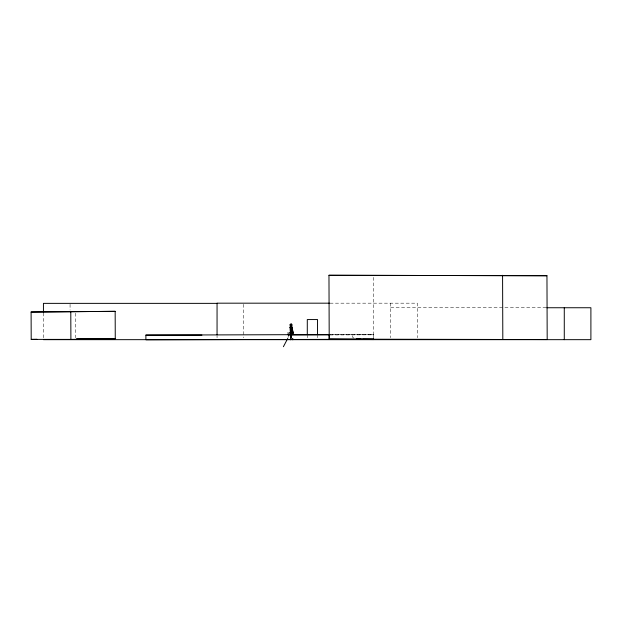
<?xml version="1.0" encoding="UTF-8"?>
<svg xmlns="http://www.w3.org/2000/svg" width="622" height="622" viewBox="0 0 622 622"><rect width="100%" height="100%" fill="white"/><g stroke="black" fill="none" stroke-linecap="round" stroke-linejoin="round"><path stroke-width="0.47" stroke-dasharray="3.11 2.33" d="M288.344 335.942L288.017 337.544M329.987 334.854L373.612 334.791L373.348 276.689M329.963 334.869L373.612 334.791L373.597 337.528L373.573 334.791L330.158 334.574M329.994 303.178L417.292 303.178L417.292 337.73M390.663 307.742L546.287 307.742M353.918 338.205L352.557 337.093L351.951 334.729M75.48 313.216L75.573 337.746M390.663 303.178L390.663 337.73M317.539 335.833L317.539 337.754M307.291 335.833L307.291 337.754M291.57 336.253L291.57 338.104M291.43 336.253L291.43 338.104M291.368 336.253L291.368 338.104M291.228 336.253L291.228 338.104M290.769 336.253L290.769 339.029M290.435 336.253L290.435 338.104M243.676 304.321L243.676 337.754M217.055 335.841L217.055 337.754M70.068 304.321L70.068 310.051M43.439 312.913L43.439 337.754M290.637 338.104L290.637 336.253L290.575 338.104"/><path stroke-width="0.93" d="M288.406 335.196L288.04 332.615M291.283 335.305L291.57 326.091M291.664 335.305L291.936 332.443M291.539 335.305L292.037 332.443M287.753 338.407L283.391 346.718M290.101 324.878L290.412 324.163L291.687 324.163L291.85 326.091L290.412 326.091L290.101 324.878L290.606 324.163M290.591 335.305L289.992 327.172L291.57 326.83M290.054 327.172L291.143 326.737M292.822 333.392L292.301 333.617L290.738 327.81M31.1 312.026L115.163 311.327L115.264 338.687L70.9 339.394L31.201 339.394L31.1 312.026L115.163 311.327M31.201 339.394L36.993 339.301M145.898 339.674L373.581 339.355L145.898 339.674L145.89 335.11L329.217 334.574L329.209 339.13L373.581 339.565L373.581 338.601M201.932 335.102L145.89 335.11M288.258 334.947L328.991 334.877M328.968 275.282L546.956 275.725L547.189 339.565L329.209 339.13L328.968 275.282L546.956 275.725M329.559 303.178L217.055 303.178L217.055 334.893M217.49 303.365L43.439 303.365L43.439 311.964M546.816 307.742L590.9 307.742L590.9 339.666L43.439 339.666M289.992 327.172L292.099 327.172M290.326 335.305L289.992 332.443L291.423 332.443M76.545 338.687L115.264 338.687M291.228 339.029L292.985 339.029L292.985 339.666M373.581 339.138L362.665 338.982M361.273 338.943L360.76 338.928M360.41 338.92L356.328 338.679M291.454 326.752L293.343 333.392L292.83 333.617L291.936 330.539L291.936 327.172M291.734 324.777L291.485 324.163L291.407 326.83M291.726 329.971L292.534 332.513L291.36 327.172M291.36 330.539L292.052 332.739M293.094 332.513L292.013 327.172M292.013 330.539L292.604 332.739M290.295 324.878L290.591 326.908L290.427 326.091M289.992 332.443L290.49 335.305L290.816 327.172M502.576 275.282L502.817 339.13M70.791 312.026L70.9 339.394M564.278 307.742L564.278 339.666M317.539 334.877L317.539 319.56L307.291 319.56L307.291 334.877M292.643 339.029L292.643 339.666M291.687 324.163L291.734 326.091M291.306 327.172L291.306 327.81M290.769 339.029L290.769 339.666M290.435 339.029L290.435 339.666M292.845 339.666L292.845 339.029L292.783 339.666M290.637 339.666L290.637 339.029L290.575 339.666"/></g></svg>
